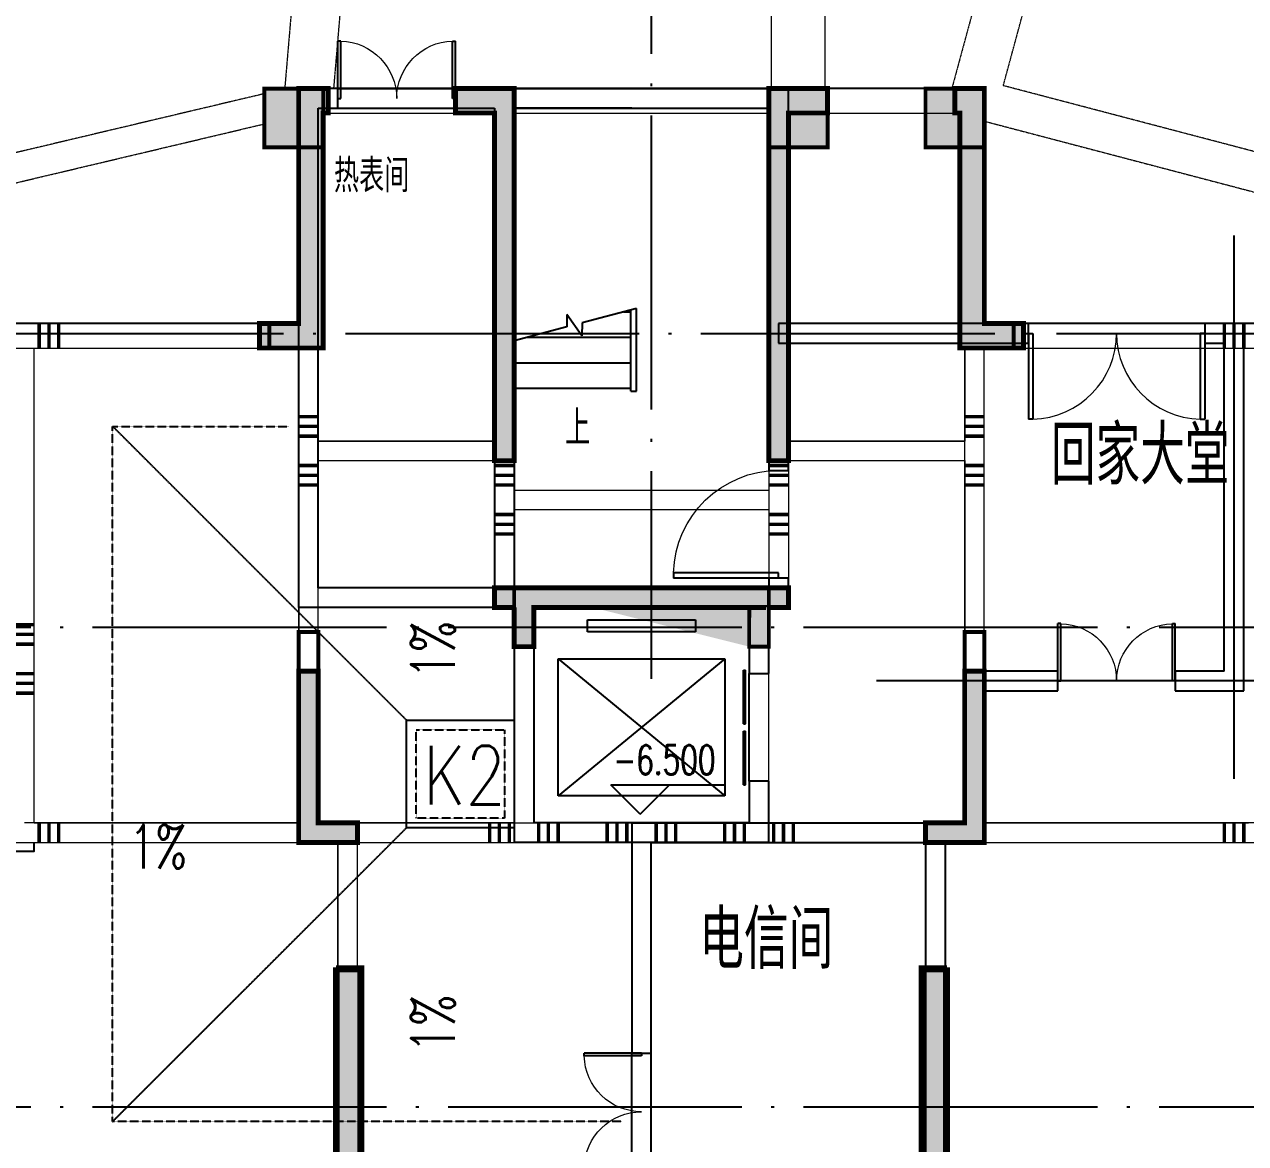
# Model space of a CAD drawing. Extents: x 290727 to 13733020, y 1731457 to 3643100.
# Drawn here: x 552612 to 565080, y 2174205 to 2185635 of the extents above; entities that cross this region are included whole.
import ezdxf

# ---------------------------------------------------------------- set-up
doc = ezdxf.new("R2010")
doc.units = 0
doc.header["$LTSCALE"] = 10
for name, pattern in [('DASH', [0.35, 0.25, -0.1]), ('DASHED', [0.75, 0.5, -0.25]), ('DOTE', [2.4200000000000004, 2, -0.2, 0.02, -0.2]), ('线型3', [500, 300, -200])]:
    doc.linetypes.add(name, pattern=pattern)
doc.layers.get('0').update_dxf_attribs({"linetype": 'CONTINUOUS'})
for name, color, linetype in [('AXIS', 3, 'CONTINUOUS'), ('BEAM_CON', 4, 'CONTINUOUS'), ('BEAM_CONT', 4, 'CONTINUOUS'), ('BEAM_DASH', 144, 'DASHED'), ('BEAM_SE', 144, 'DASHED'), ('COLU', 2, 'CONTINUOUS'), ('COLUMN', 9, 'CONTINUOUS'), ('DIM_ELEV', 3, 'CONTINUOUS'), ('DIM_SYMB', 3, 'CONTINUOUS'), ('DOTE', 8, 'DOTE'), ('EVTR', 2, 'CONTINUOUS'), ('pl', 7, 'CONTINUOUS'), ('PUB_HATCH', 8, 'CONTINUOUS'), ('PUB_TEXT', 7, 'CONTINUOUS'), ('STAIR', 2, 'CONTINUOUS'), ('WALL', 255, 'CONTINUOUS'), ('WINDOW', 4, 'CONTINUOUS'), ('作业图', 4, 'CONTINUOUS'), ('文字', 4, 'CONTINUOUS'), ('集水坑', 181, 'DASH')]:
    doc.layers.add(name, color=color, linetype=linetype)
for name, color, linetype, lineweight in [('S_ConcWall', 8, 'CONTINUOUS', 35), ('S_DoorDash', 174, '线型3', 18), ('S_Hole', 9, 'CONTINUOUS', 18), ('S_SubBeamHoop', 1, 'CONTINUOUS', 40)]:
    doc.layers.add(name, color=color, linetype=linetype, lineweight=lineweight)
doc.layers.get('0').off()
doc.styles.add('_HZTXT', font='simplex.shx', dxfattribs={"width": 0.8, "bigfont": 'HZTXT.shx'})
doc.styles.add('_TCH_DIM', font='SIMPLEX', dxfattribs={"bigfont": 'GBCBIG'})
doc.styles.add('HNSJY', font='HNSJY-07', dxfattribs={"width": 0.8, "bigfont": 'HNSJY-HZ'})

# ---------------------------------------------------------------- blocks, each defined once
blk = doc.blocks.new('A$C55C93FC2')
at = {"layer": 'DOTE', "linetype": 'DOTE', "ltscale": 150}
for p, q in [((74084.13467079919, 127235.4713699026), (74084.13467079919, 52513.62335554417)), ((10299.45606850734, 53042.35001869965), (252290.8196143163, 53042.35001869965)), ((10299.45606850734, 48142.35001869965), (252290.8196143163, 48142.35001869965))]:
    blk.add_line(p, q, dxfattribs=at)
blk = doc.blocks.new('A$C682E2834')
h = blk.add_hatch(color=0)
h.dxf.hatch_style = 1
h.paths.add_polyline_path([(30400.23085716739, 7899.570863577392), (30600.24778824602, 7899.58779752336), (30600.28163841716, 7499.763246389892), (30800.28163841716, 7499.782777639892), (30800.23085716716, 7899.561097952392), (32999.96913841716, 7899.459535452392), (33000.16445091716, 7499.571840139892), (33200.16445091716, 7499.638246389892), (33200.05505534937, 7899.587791461672), (33200.00038841716, 7899.570863577392), (33200.00038841739, 8099.440454095457), (30600.23085716739, 8099.570863577392), (30400.23085716739, 8099.570863577392)])
edge = h.paths.add_edge_path(flags=16)
edge.add_line((11799.89296654239, 7900.001527639892), (11799.80312279216, 7500.223207327392))
h.paths.add_polyline_path([(9600.016013417393, 7900.001527639892), (11799.89296654239, 7900.001527639892)], flags=17)
h.paths.add_polyline_path([(21424.87343529216, 250.0015276398917), (21599.87343529216, 250.0020159211417), (21599.87343529216, 0.002015921141719446), (21174.87343529216, 0.001527639891719446), (20999.87343529216, 0.002015921141719446), (20999.87343529216, 250.0020159211417), (21174.87343529216, 250.0015276398917), (21175.03163841716, 2150.010804983642), (21425.03163841716, 2149.991273733642)])
h.paths.add_polyline_path([(42349.82460716716, 2149.023988577392), (42599.82460716716, 2149.014222952392), (42599.74648216716, 0.0005510773917194456), (42199.74648216716, 0.002015921141719446), (42199.74648216716, 250.0020159211417), (42349.74648216716, 250.0015276398917)])
h.paths.add_polyline_path([(42599.90663841716, 3549.014222952392), (42349.90663841716, 3549.025941702392), (42350.00429466716, 5450.001527639892), (42200.00038841716, 5450.001527639892), (42200.00038841716, 5700.001527639892), (42600.00038841716, 5700.001527639892)])
h.paths.add_polyline_path([(40700.23085716716, 10549.10113701489), (40700.24257591716, 10799.10113701489), (41300.23866966716, 10799.07574638989), (41300.16054466716, 8649.073793264892), (41050.16054466716, 8649.083558889892), (41050.24257591716, 10549.08648857739)])
h.paths.add_polyline_path([(39150.00038841716, 5450.001527639892), (39150.00038841716, 5700.001527639892), (41050.00038841716, 5700.001527639892), (41050.00038841716, 6099.077699514892), (41300.00038841716, 6099.077699514892), (41300.00038841716, 5450.001527639892)])
h.paths.add_polyline_path([(35100.33632591716, 12949.37848076489), (35100.34804466716, 13199.37848076489), (35400.34023216716, 13199.34918388989), (35400.23866966716, 10799.34625420239), (35800.24648216716, 10799.33160576489), (35800.22695091716, 10549.33160576489), (35150.23866966716, 10549.36383232739), (35150.34413841716, 12949.36090263989)])
h.paths.add_polyline_path([(28700.48085716716, 13199.59723076489), (28700.47695091716, 12949.59723076489), (28650.48281029216, 12949.60309013989), (28650.38124779216, 10549.60504326489), (28000.38124779216, 10549.60504326489), (28000.38124779216, 10799.60504326489), (28400.38124779216, 10799.60504326489), (28400.48281029216, 13199.60699638989)])
h.paths.add_polyline_path([(22750.16249779216, 8649.935121389892), (22500.16249779216, 8649.944887014892), (22500.23866966716, 10799.94586357739), (23100.24257591716, 10799.91754326489), (23100.23085716716, 10549.91754326489), (22750.23866966716, 10549.93414482739)])
h.paths.add_polyline_path([(24650.00234154216, 5700.001527639892), (24650.00234154216, 5450.001527639892), (22500.00234154216, 5450.001527639892), (22500.00234154216, 6049.940980764892), (22750.00234154216, 6049.940980764892), (22750.00234154216, 5700.001527639892)])
h.paths.add_polyline_path([(25699.81679466716, 250.0010393586417), (25699.81679466716, 0.001039358641719446), (24799.74648216716, 0.001039358641719446), (24799.83046654216, 2149.837953421142), (25049.83046654216, 2149.827699514892), (25049.74648216716, 250.0010393586417)])
h.paths.add_polyline_path([(32024.28945091716, 0.001039358641719446), (31299.81679466716, 0.001039358641719446), (31299.81679466716, 250.0010393586417), (31774.35976341716, 250.0010393586417), (31774.89101341716, 2149.639711233642), (32024.89101341716, 2149.569398733642), (32024.35976341716, 250.0010393586417), (32499.81679466716, 250.0010393586417), (32499.81679466716, 0.001039358641719446)])
h.paths.add_polyline_path([(29000.14491966716, 5700.001527639892), (29000.14491966716, 5500.001527639892), (28400.14296654216, 5500.001527639892), (28400.22109154216, 7249.609926077392), (28600.22109154216, 7249.600160452392), (28600.14296654216, 5700.001527639892)])
h.paths.add_polyline_path([(34800.00038841716, 5500.001527639892), (34800.00038841716, 5700.001527639892), (35200.00038841716, 5700.001527639892), (35200.00038841716, 7249.351137014892), (35400.00038841716, 7249.351137014892), (35400.00038841716, 5500.001527639892)])
h.paths.add_polyline_path([(30000.47695091716, 12949.58355888989), (30000.48085716716, 13199.58160576489), (30600.48281029216, 13199.57184013989), (30600.32656029216, 9399.568910452392), (30400.33046654216, 9399.575746389892), (30400.48671654216, 12949.57574638989)])
h.paths.add_polyline_path([(33200.18398216716, 9399.449769827392), (33400.18007591716, 9399.442933889892), (33400.34023216716, 12949.44098076489), (33800.33632591716, 12949.41949638989), (33800.34804466716, 13199.41949638989), (33200.34023216716, 13199.44879326489)])
h.paths.add_polyline_path([(38099.74648216716, 0.001039358641719446), (38099.74648216716, 250.0010393586417), (38749.74648216716, 250.0010393586417), (38749.82460716716, 2149.190980764892), (38999.82460716716, 2149.181215139892), (38999.74648216716, 0.001039358641719446)])
h.paths.add_polyline_path([(35024.86366966716, 2149.365785452392), (34774.86366966716, 2149.374574514892), (34774.93788841716, 4199.375551077392), (35024.93788841716, 4199.365785452392)])
h.paths.add_polyline_path([(29025.00234154216, 2149.648500296142), (28775.00234154216, 2149.648500296142), (28775.00234154216, 4199.648012014892), (29025.00234154216, 4199.648012014892)])
h.paths.add_polyline_path([(1900.001609120285, 10800.00152763989), (1900.001609120285, 10550.00152763989), (1550.001609120285, 10550.00152763989), (1550.001609120285, 8650.001527639892), (1300.001609120285, 8650.001527639892), (1300.001609120285, 10800.00152763989)])
h.paths.add_polyline_path([(3450.00136497966, 5700.001527639892), (3450.00136497966, 5450.001527639892), (1300.001609120285, 5450.001527639892), (1300.001609120285, 6100.001527639892), (1550.001609120285, 6100.001527639892), (1550.001609120285, 5700.001527639892)])
h.paths.add_polyline_path([(20100.00234154216, 8650.001527639892), (19850.00234154216, 8650.001527639892), (19850.00234154216, 10550.00152763989), (19500.00234154216, 10550.00152763989), (19500.00234154216, 10800.00152763989), (20100.00234154216, 10800.00152763989)])
h.paths.add_polyline_path([(13899.85097435466, 12950.00152763989), (13899.85097435466, 13200.00152763989), (14199.85488060466, 13200.00152763989), (14199.85488060466, 10800.00152763989), (14599.85585716716, 10800.00152763989), (14599.85585716716, 10550.00152763989), (13949.85488060466, 10550.00152763989), (13949.85488060466, 12950.00152763989)])
h.paths.add_polyline_path([(7499.99745872966, 13200.00152763989), (7499.99745872966, 12950.00152763989), (7450.00136497966, 12950.00152763989), (7450.00136497966, 10550.00152763989), (6800.00136497966, 10550.00152763989), (6800.00136497966, 10800.00152763989), (7200.00136497966, 10800.00152763989), (7200.00136497966, 13200.00152763989)])
h.paths.add_polyline_path([(17950.00234154216, 5450.001527639892), (17950.00234154216, 5700.001527639892), (19850.00234154216, 5700.001527639892), (19850.00234154216, 6050.001527639892), (20100.00234154216, 6050.001527639892), (20100.00234154216, 5450.001527639892)])
h.paths.add_polyline_path([(16900.00234154216, 0.001039358641719446), (16900.00234154216, 250.0010393586417), (17550.00234154216, 250.0010393586417), (17550.00234154216, 2150.001039358642), (17800.00234154216, 2150.001039358642), (17800.00234154216, 0.001039358641719446)])
h.paths.add_polyline_path([(10575.42616966716, 0.001039358641719446), (10100.00136497966, 0.001039358641719446), (10100.00136497966, 250.0010393586417), (10575.42616966716, 250.0010393586417), (10575.00136497966, 2149.975160452392), (10825.00136497966, 2150.026918264892), (10825.42616966716, 250.0010393586417), (11300.00136497966, 250.0010393586417), (11300.00136497966, 0.001039358641719446)])
h.paths.add_polyline_path([(400.0016091202851, 5700.001527639892), (400.0016091202851, 5450.001527639892), (250.0016091202851, 5450.001527639892), (250.0016091202851, 3550.001527639892), (0.001609120285138488, 3550.001527639892), (0.001609120285138488, 5700.001527639892)])
h.paths.add_polyline_path([(400.0011208390351, 250.0020159211417), (400.0018532609101, 0.002015921141719446), (0.001609120285138488, 0.0005510773917194456), (0.001609120285138488, 2150.001039358642), (250.0016091202851, 2150.001039358642), (250.0016091202851, 250.0015276398917)])
h.paths.add_polyline_path([(13599.85488060466, 5500.001527639892), (13599.85488060466, 5700.001527639892), (13999.85488060466, 5700.001527639892), (13999.85488060466, 7250.001527639892), (14199.85488060466, 7250.001527639892), (14199.85488060466, 5500.001527639892)])
h.paths.add_polyline_path([(7800.00136497966, 5700.001527639892), (7800.00136497966, 5500.001527639892), (7200.00136497966, 5500.001527639892), (7200.00136497966, 7250.001527639892), (7400.00136497966, 7250.001527639892), (7400.00136497966, 5700.001527639892)])
h.paths.add_polyline_path([(12599.85097435466, 13200.00152763989), (12599.85097435466, 12950.00152763989), (12199.85488060466, 12950.00152763989), (12199.85488060466, 9400.001527639892), (11999.85488060466, 9400.001527639892), (11999.85488060466, 13200.00152763989)])
h.paths.add_polyline_path([(9200.001364979893, 9400.001527639892), (9200.001364979893, 12950.00152763989), (8799.99745872966, 12950.00152763989), (8799.99745872966, 13200.00152763989), (9400.00136497966, 13200.00152763989), (9400.001364979893, 9400.001527639892)])
h.paths.add_polyline_path([(4500.00136497966, 250.0010393586417), (4500.00136497966, 0.001039358641719446), (3600.00136497966, 0.001039358641719446), (3600.00136497966, 2150.001039358642), (3850.00136497966, 2150.001039358642), (3850.00136497966, 250.0010393586417)])
h.paths.add_polyline_path([(7825.00136497966, 2150.001039358642), (7575.00136497966, 2150.001039358642), (7575.00136497966, 4200.001527639892), (7825.00136497966, 4200.001527639892)])
h.paths.add_polyline_path([(13824.85683372966, 2150.001039358642), (13574.85683372966, 2150.001039358642), (13574.85683372966, 4200.001527639892), (13824.85683372966, 4200.001527639892)])
edge = h.paths.add_edge_path()
edge.add_line((11999.78554466739, 8100.001527639892), (12199.78554466739, 8100.001527639892))
edge.add_line((12199.78554466739, 8100.001527639892), (12199.78554466739, 7900.001527639892))
edge.add_line((12199.78554466739, 7900.001527639892), (11999.76861358853, 7900.01846158586))
edge.add_line((9400.016013417393, 8100.001527639892), (9200.016013417393, 8100.001527639892))
edge.add_line((9200.016013417393, 8100.001527639892), (9200.016013417393, 7900.001527639892))
edge.add_line((9200.016013417393, 7900.001527639892), (9400.032944496023, 7900.01846158586))
edge.add_line((9400.011129499879, 7900.018459738931), (9400.00136497966, 7500.188051077392))
edge.add_line((9400.00136497966, 7500.188051077392), (9600.00136497966, 7500.182191702392))
edge.add_line((9600.00136497966, 7500.182191702392), (9600.016013417393, 7900.001527639892))
edge.add_line((11999.87831810489, 8100.001527639892), (9400.016013417393, 8100.001527639892))
edge.add_line((11799.80312279216, 7500.223207327392), (11999.80312279239, 7500.193910452392))
edge.add_line((11999.80312279239, 7500.193910452392), (11999.76861358853, 7900.01846158586))
h = blk.add_hatch(color=0)
h.dxf.hatch_style = 1
h.paths.add_polyline_path([(9400.016013417393, 8100.001527639892), (9400.016013417393, 7900.001527639892), (9400.011129499879, 7900.018459738931), (9400.00136497966, 7500.188051077392), (9600.00136497966, 7500.182191702392), (9600.016013417393, 7900.001527639892), (11799.89296654239, 7900.001527639892), (11799.83440526435, 7500.223202744994), (11999.80312279239, 7500.193910452392), (11999.76861358853, 7900.01846158586), (12199.78554466739, 7900.01846158586), (12199.78554466739, 8100.001527639892)])
at = {"color": 0}
blk.add_lwpolyline([(9400.016013417393, 8100.001527639892), (9400.016013417393, 7900.001527639892), (9400.011129499879, 7900.018459738931), (9400.00136497966, 7500.188051077392), (9600.00136497966, 7500.182191702392), (9600.016013417393, 7900.001527639892), (11799.89296654239, 7900.001527639892), (11799.83440526435, 7500.223202744994), (11999.80312279239, 7500.193910452392), (11999.76861358853, 7900.01846158586), (12199.78554466739, 7900.01846158586), (12199.78554466739, 8100.001527639892), (9400.016013417393, 8100.001527639892)], dxfattribs=at)
at = {"layer": 'S_ConcWall', "color": 0, "lineweight": 35, "ltscale": 0.9999999776482582}
for p, q in [((7200.00136497966, 10800.00152763989), (7200.00136497966, 13200.00152763989)), ((7200.00136497966, 13200.00152763989), (7499.99745872966, 13200.00152763989)), ((7499.99745872966, 13200.00152763989), (7499.99745872966, 12950.00152763989)), ((8799.99745872966, 12950.00152763989), (8799.99745872966, 13200.00152763989)), ((8799.99745872966, 13200.00152763989), (9400.00136497966, 13200.00152763989)), ((9400.00136497966, 13200.00152763989), (9400.001364979893, 9400.001527639892)), ((11999.85488060466, 9400.001527639892), (11999.85488060466, 13200.00152763989)), ((11999.85488060466, 13200.00152763989), (12599.85097435466, 13200.00152763989)), ((12599.85097435466, 13200.00152763989), (12599.85097435466, 12950.00152763989)), ((13899.85097435466, 13200.00152763989), (14199.85488060466, 13200.00152763989)), ((13899.85097435466, 12950.00152763989), (13899.85097435466, 13200.00152763989)), ((14199.85488060466, 13200.00152763989), (14199.85488060466, 10800.00152763989)), ((7499.99745872966, 12950.00152763989), (7450.00136497966, 12950.00152763989)), ((7450.00136497966, 12950.00152763989), (7450.00136497966, 10550.00152763989)), ((9200.001364979893, 12950.00152763989), (8799.99745872966, 12950.00152763989)), ((9200.001364979893, 9400.001527639892), (9200.001364979893, 12950.00152763989)), ((12599.85097435466, 12950.00152763989), (12199.85488060466, 12950.00152763989)), ((12199.85488060466, 12950.00152763989), (12199.85488060466, 9400.001527639892)), ((13949.85488060466, 12950.00152763989), (13899.85097435466, 12950.00152763989)), ((13949.85488060466, 10550.00152763989), (13949.85488060466, 12950.00152763989)), ((6800.00136497966, 10550.00152763989), (6800.00136497966, 10800.00152763989)), ((6800.00136497966, 10800.00152763989), (7200.00136497966, 10800.00152763989)), ((14199.85488060466, 10800.00152763989), (14599.85585716716, 10800.00152763989)), ((14599.85585716716, 10800.00152763989), (14599.85585716716, 10550.00152763989)), ((7450.00136497966, 10550.00152763989), (6800.00136497966, 10550.00152763989)), ((14599.85585716716, 10550.00152763989), (13949.85488060466, 10550.00152763989)), ((9400.001364979893, 9400.001527639892), (9200.001364979893, 9400.001527639892)), ((12199.85488060466, 9400.001527639892), (11999.85488060466, 9400.001527639892)), ((7200.00136497966, 5500.001527639892), (7200.00136497966, 7250.001527639892)), ((7200.00136497966, 7250.001527639892), (7400.00136497966, 7250.001527639892)), ((7400.00136497966, 7250.001527639892), (7400.00136497966, 5700.001527639892)), ((13999.85488060466, 5700.001527639892), (13999.85488060466, 7250.001527639892)), ((13999.85488060466, 7250.001527639892), (14199.85488060466, 7250.001527639892)), ((14199.85488060466, 7250.001527639892), (14199.85488060466, 5500.001527639892)), ((7400.00136497966, 5700.001527639892), (7800.00136497966, 5700.001527639892)), ((7800.00136497966, 5700.001527639892), (7800.00136497966, 5500.001527639892)), ((13599.85488060466, 5700.001527639892), (13999.85488060466, 5700.001527639892)), ((13599.85488060466, 5500.001527639892), (13599.85488060466, 5700.001527639892)), ((7800.00136497966, 5500.001527639892), (7200.00136497966, 5500.001527639892)), ((14199.85488060466, 5500.001527639892), (13599.85488060466, 5500.001527639892)), ((7575.00136497966, 2150.001039358642), (7575.00136497966, 4200.001527639892)), ((7575.00136497966, 4200.001527639892), (7825.00136497966, 4200.001527639892)), ((7825.00136497966, 4200.001527639892), (7825.00136497966, 2150.001039358642)), ((13574.85683372966, 2150.001039358642), (13574.85683372966, 4200.001527639892)), ((13574.85683372966, 4200.001527639892), (13824.85683372966, 4200.001527639892)), ((13824.85683372966, 4200.001527639892), (13824.85683372966, 2150.001039358642))]:
    blk.add_line(p, q, dxfattribs=at)
blk = doc.blocks.new('A$C40B84A1C')
at = {"layer": 'DIM_SYMB'}
blk.add_lwpolyline([(524.9992847805845, 2010.002427915817, 0, 0, 0), (524.9992847805845, 2360.002427915817, 80.00000000000001, 0, 0), (524.9992847805845, 2660.002427915817, 0, 0, 0)], format="xyseb", dxfattribs=at)
at = {"layer": 'STAIR'}
for p, q in [((438.5792148037509, 2893.716320452927), (438.1434868294988, 2767.04942324695)), ((592.0967112718148, 2672.85749478487), (438.5792148037509, 2893.716320452927)), ((1149.999284780585, 2955.168464685418), (592.5611019673217, 2807.856696046514)), ((1016.928506968921, 2920.002427915817), (1089.999284780585, 2920.002427915817)), ((1089.999284780585, 2110.002427915817), (1089.999284780585, 2939.312525155536)), ((1149.999284780585, 2140.002427915817), (1149.999284780584, 2955.168464685418)), ((1149.999284780585, 2110.002427915817), (1149.999284780584, 2955.168464685418)), ((438.1434868294988, 2767.04942324695), (-100.0007152194155, 2624.836391146216)), ((592.5611019673217, 2807.856696046514), (592.0967112718148, 2672.85749478487)), ((-100.0007152194156, 2140.002427915817), (-100.0007152194155, 2624.836391146216)), ((33.0700625922474, 2660.002427915817), (1089.999284780585, 2660.002427915816)), ((-100.0007152194155, 2400.002427915817), (1089.999284780585, 2400.002427915817)), ((-100.0007152194156, 2140.002427915817), (1089.999284780585, 2140.002427915817)), ((1089.999284780585, 2110.002427915817), (1149.999284780585, 2110.002427915817))]:
    blk.add_line(p, q, dxfattribs=at)
at = {"layer": 'PUB_TEXT', "style": '_TCH_DIM'}
blk.add_text('上', height=357.4468085106383, dxfattribs=at).set_placement((420.7439656316483, 1555.002427915817))
blk = doc.blocks.new('$DorLib2D$00000127')
at = {"color": 0, "linetype": 'Continuous'}
for p, q in [((-0.0333333333328483, 0.79489831543669, -93.75), (-0.5333333333328483, 0.79489831543669, -93.75)), ((-0.5333333333328483, 0.79489831543669, -93.75), (-0.5333333333328483, 0.6904056441872441, -93.75)), ((-0.0333333333328483, 0.79489831543669, -93.75), (-0.0333333333328483, 0.6904056441872441, -93.75)), ((0.0333333333328483, 0.79489831543669, -93.75), (0.0333333333328483, 0.6904056441872441, -93.75)), ((0.5333333333328483, 0.79489831543669, -93.75), (0.0333333333328483, 0.79489831543669, -93.75)), ((0.5333333333328483, 0.79489831543669, -93.75), (0.5333333333328483, 0.6904056441872441, -93.75)), ((-0.0333333333328483, 0.6904056441872441, -93.75), (-0.5333333333328483, 0.6904056441872441, -93.75)), ((0.5333333333328483, 0.6904056441872441, -93.75), (0.0333333333328483, 0.6904056441872441, -93.75)), ((0.5, 0.4999999999999787, -93.75), (-0.5, 0.4999999999999787, -93.75))]:
    blk.add_line(p, q, dxfattribs=at)
blk = doc.blocks.new('$DorLib2D$00000001')
for p, q in [((0.45, 0.975), (0.5000000000000002, 0.975)), ((0.45, 0), (0.45, 0.975)), ((0.5, 0), (0.5, 0.975)), ((0.5, 0), (0.45, 0))]:
    blk.add_line(p, q)
at = {"lineweight": 13}
blk.add_arc((0.475, 0), 0.975, 91.46928358135379, 180, dxfattribs=at)
blk = doc.blocks.new('$DorLib2D$00000002')
for p, q in [((-0.5, -1e-16), (-0.5000000000000007, 0.4875)), ((-0.4750000000000007, 0.4875), (-0.5000000000000007, 0.4875)), ((-0.475, 0), (-0.4750000000000007, 0.4875)), ((0.475, 0), (0.4750000000000007, 0.4875)), ((0.4750000000000007, 0.4875), (0.5000000000000007, 0.4875)), ((0.5, -1e-16), (0.5000000000000007, 0.4875)), ((-0.5, -1e-16), (-0.475, 0)), ((0.5, -1e-16), (0.475, 0))]:
    blk.add_line(p, q)
at = {"lineweight": 13}
for centre, start, end in [((-0.4875, 0), 0, 88.53071641864632), ((0.4875, 0), 91.46928358135372, 180)]:
    blk.add_arc(centre, 0.4875, start, end, dxfattribs=at)
blk = doc.blocks.new('_FZH')
blk.add_lwpolyline([(-0.5, -0.5), (0.5, -0.5), (0.5, 0.5), (-0.5, 0.5)], close=True)
at = {"layer": 'PUB_HATCH'}
blk.add_solid([(-0.5, -0.5), (0.5, -0.5), (-0.5, 0.5), (0.5, 0.5)], dxfattribs=at)
blk = doc.blocks.new('车库建筑作业图')
at = {"layer": 'DIM_ELEV'}
for p, q in [((558899.6722345379, 2177569.97796932), (558599.6722345379, 2177869.97796932)), ((558599.6722345379, 2177869.97796932), (559754.3327651384, 2177869.97796932)), ((558899.6722345379, 2177569.97796932), (559199.6722345379, 2177869.97796932))]:
    blk.add_line(p, q, dxfattribs=at)
at = {"layer": 'DOTE', "linetype": 'Continuous', "ltscale": 150}
for p, q in [((564962.3753989624, 2177929.787115035), (564962.3753989624, 2183479.787115035)), ((565962.3753989332, 2178929.787115047), (561312.3753989843, 2178929.787115003))]:
    blk.add_line(p, q, dxfattribs=at)
at = {"layer": 'DOTE', "ltscale": 150}
blk.add_line((548628.6311754757, 2182479.787115064), (594094.7238067095, 2182479.787115064), dxfattribs=at)
at = {"layer": 'EVTR'}
for p, q in [((558362.3753989089, 2179429.787114947), (558362.3753989089, 2179554.787114919)), ((558362.3753989089, 2179554.787114919), (559462.3753989219, 2179554.787114919)), ((559462.3753989219, 2179554.787114919), (559462.3753989219, 2179429.787114947)), ((559462.3753989219, 2179429.787114947), (558362.3753989089, 2179429.787114947)), ((558062.3753989293, 2179154.787114941), (559762.3753989293, 2179154.787114941)), ((558062.3753989293, 2177754.787114952), (558062.3753989293, 2179154.787114941)), ((558062.3753989293, 2179154.787114941), (559762.3753989293, 2177754.787114952)), ((559762.3753989293, 2179154.787114941), (558062.3753989293, 2177754.787114952)), ((559762.3753989293, 2179154.787114941), (559762.3753989293, 2177754.787114952)), ((559762.3753989293, 2177754.787114952), (558062.3753989293, 2177754.787114952))]:
    blk.add_line(p, q, dxfattribs=at)
at = {"layer": 'WALL'}
for p, q in [((555812.4760859135, 2184979.787114998), (555412.3753989042, 2184979.787115)), ((555412.3753989042, 2179679.787114967), (555412.3753989042, 2184979.787115)), ((555812.4760859126, 2184779.787114998), (555812.4760859135, 2184979.787114998)), ((557512.3753989079, 2184979.78711499), (557012.4760859135, 2184979.787114992)), ((557012.4760859135, 2184979.787114992), (557012.4760859126, 2184779.787114992)), ((557512.3753989079, 2184979.78711499), (560412.3753989075, 2184979.787114976)), ((560412.3753989075, 2181079.787114962), (560412.3753989075, 2184979.787114976)), ((555612.3753989042, 2184779.787114999), (555812.4760859126, 2184779.787114998)), ((555612.3753989042, 2179879.787114967), (555612.3753989042, 2184779.787114999)), ((557012.4760859126, 2184779.787114992), (557412.3753989075, 2184779.78711499)), ((557412.3753989075, 2184779.78711499), (557412.3753989075, 2179879.787114967)), ((557612.3753989075, 2184779.787114989), (557612.3753989075, 2179879.787114967)), ((557612.3753989075, 2184779.787114989), (560212.3753989075, 2184779.787114977)), ((560212.3753989075, 2184779.787114977), (560212.3753989075, 2181079.787114962)), ((560212.3753989075, 2181079.787114962), (560412.3753989075, 2181079.787114962)), ((560412.3753989075, 2179979.787114962), (560212.3753989075, 2179979.787114962)), ((560212.3753989075, 2179979.787114962), (560212.3753989075, 2179879.787114967)), ((560412.3753989075, 2179679.787114967), (560412.3753989075, 2179979.787114962)), ((557412.3753989075, 2179879.787114967), (555612.3753989042, 2179879.787114967)), ((557712.3753989075, 2179879.787114967), (557612.3753989075, 2179879.787114967)), ((560112.3753989075, 2179879.787114967), (557712.3753989075, 2179879.787114967)), ((560212.3753989075, 2179879.787114967), (560112.3753989075, 2179879.787114967)), ((557512.3753989075, 2179679.787114967), (555412.3753989042, 2179679.787114967)), ((557612.3753989075, 2179679.787114967), (557512.3753989075, 2179679.787114967)), ((557612.3753989075, 2179679.787114967), (557612.3753989075, 2177279.787114991)), ((557812.3753989075, 2179679.787114967), (557812.3753989075, 2177479.787114991)), ((560012.3753989075, 2179679.787114967), (557812.3753989075, 2179679.787114967)), ((560012.3753989075, 2179679.787114967), (560012.3753989075, 2179004.787114946)), ((560212.3753989075, 2179004.787114946), (560212.3753989075, 2179679.787114967)), ((560412.3753989075, 2179679.787114967), (560212.3753989075, 2179679.787114967)), ((560012.3753989075, 2179004.787114946), (560212.3753989075, 2179004.787114946)), ((560212.3753989075, 2177904.787114946), (560012.3753989075, 2177904.787114946)), ((560012.3753989075, 2177904.787114946), (560012.3753989075, 2177479.787114991)), ((560212.3753989075, 2177279.787114991), (560212.3753989075, 2177904.787114946)), ((560012.3753989075, 2177479.787114991), (557812.3753989075, 2177479.787114991)), ((560212.3753989075, 2177279.787114991), (557612.3753989075, 2177279.787114991))]:
    blk.add_line(p, q, dxfattribs=at)
at = {"layer": 'WALL', "linetype": 'Continuous'}
for p, q in [((562862.3753988647, 2182579.787115056), (560312.3753989246, 2182579.787115064)), ((560312.3753989246, 2182579.787115064), (560312.3753989246, 2182379.787115064)), ((562862.3753988647, 2182379.787115062), (562862.3753988647, 2182579.787115056)), ((565062.3753988937, 2182579.787115037), (564662.37539917, 2182579.787115046)), ((564662.37539917, 2182579.787115046), (564662.37539917, 2182379.787115072)), ((565062.3753988936, 2178829.787115129), (565062.3753988937, 2182579.787115037)), ((560312.3753989246, 2182379.787115064), (562862.3753988647, 2182379.787115062)), ((564662.37539917, 2182379.787115072), (564862.3753989624, 2182379.78711509)), ((564862.3753989624, 2179029.787115038), (564862.3753989624, 2182379.78711509)), ((563162.3753990176, 2179029.787115037), (562212.3753989525, 2179029.787115015)), ((562212.3753989525, 2179029.787115015), (562212.3753989968, 2177479.78711532)), ((563162.3753990196, 2178829.78711513), (563162.3753990176, 2179029.787115037)), ((564862.3753989624, 2179029.787115038), (564362.3753990176, 2179029.787115049)), ((564362.3753990176, 2179029.787115049), (564362.3753990196, 2178829.787115141)), ((562412.375398958, 2178829.787115104), (563162.3753990196, 2178829.78711513)), ((562412.375398958, 2178829.787115104), (562412.3753990025, 2177279.787114744)), ((564362.3753990196, 2178829.787115141), (565062.3753988936, 2178829.787115129)), ((558812.3753989257, 2177479.787115037), (558812.3753989149, 2175129.807270813)), ((558812.3753989257, 2177479.787115037), (561912.2306235312, 2177479.787115064)), ((561912.2306235324, 2177479.787115042), (562212.3753989968, 2177479.78711532)), ((559012.3753989455, 2175129.807270813), (559012.3753989702, 2177279.787115035)), ((559012.3753989702, 2177279.787115035), (561812.2306234908, 2177279.787115035)), ((561812.2306234908, 2177279.787115035), (561812.2306234908, 2171979.787115075)), ((562012.2306235351, 2177279.78711475), (562012.2306235351, 2171779.787114991)), ((562012.2306235351, 2177279.78711475), (562412.3753990025, 2177279.787114744)), ((558812.3753989149, 2175129.807270813), (559012.3753989455, 2175129.807270813))]:
    blk.add_line(p, q, dxfattribs=at)
at = {"layer": 'WINDOW'}
for p, q in [((555812.4760859135, 2184979.787114998), (557012.4760859135, 2184979.787114992)), ((555812.4760859126, 2184779.787114998), (557012.4760859126, 2184779.787114992))]:
    blk.add_line(p, q, dxfattribs=at)
at = {"layer": 'WINDOW', "linetype": 'Continuous'}
for p, q in [((558812.3753989455, 2173929.807270899), (558812.3753989455, 2175129.807270899)), ((559012.3753989455, 2173929.807270899), (559012.3753989455, 2175129.807270899))]:
    blk.add_line(p, q, dxfattribs=at)
at = {"layer": 'WINDOW'}
blk.add_lwpolyline([(558812.3752966842, 2184779.782435953), (557612.3747916106, 2184779.782435953)], dxfattribs=at)
at = {"layer": '集水坑'}
for p, q in [((553512.3753989246, 2181529.784324932), (556512.3753989246, 2178529.784324932)), ((553512.3753989246, 2174429.784324932), (556512.3753989246, 2177429.784324932))]:
    blk.add_line(p, q, dxfattribs=at)
at = {"layer": '集水坑', "flags": 128}
blk.add_lwpolyline([(558712.3753989455, 2174429.784324932), (553512.3753989246, 2174429.784324932), (553512.3753989246, 2181529.784324932), (555312.3753989213, 2181529.784324932)], dxfattribs=at)
at = {"layer": '集水坑', "linetype": 'ByBlock'}
blk.add_lwpolyline([(556512.3753989246, 2178529.784324932), (557612.3753989246, 2178529.784324932), (557612.3753989246, 2177429.784324932), (556512.3753989246, 2177429.784324932)], close=True, dxfattribs=at)
at = {"layer": '集水坑', "linetype": 'DASH'}
blk.add_lwpolyline([(556612.3753989246, 2178429.784324932), (557512.3753989246, 2178429.784324932), (557512.3753989246, 2177529.784324932), (556612.3753989246, 2177529.784324932)], close=True, dxfattribs=at)
at = {"color": 8}
blk.add_blockref('A$C682E2834', (548212.4824323651, 2171779.785587673), dxfattribs=at)
blk.add_blockref('A$C40B84A1C', (557712.3753989075, 2179779.786882554))
at = {"layer": 'COLUMN', "linetype": 'Continuous', "rotation": 270}
for p, xscale, yscale, zscale in [((555362.495485613, 2184679.849867946), 600.0544201955199, 599.972066358896, 599.972066358896), ((560512.2142661124, 2184679.822657849), 600, 600, 600), ((562112.5094524336, 2184679.822657849), 600, 600, 600)]:
    blk.add_blockref('_FZH', p, dxfattribs=dict(at, xscale=xscale, yscale=yscale, zscale=zscale))
at = {"layer": 'WINDOW'}
for name, p, xscale, yscale, zscale, rotation in [('$DorLib2D$00000002', (556412.476085913, 2184879.787114996), -1200, 1200, -1200, 359.9999999997198), ('$DorLib2D$00000001', (560312.3753989075, 2180529.787114962), -1100, 1100, 1100, 90), ('$DorLib2D$00000127', (560112.3753989075, 2178454.787114946), -1100, 200, 1100, 90)]:
    blk.add_blockref(name, p, dxfattribs=dict(at, xscale=xscale, yscale=yscale, zscale=zscale, rotation=rotation))
at = {"layer": 'WINDOW', "linetype": 'Continuous'}
for p, xscale, yscale, zscale, rotation in [((563762.3753989452, 2182479.787115064), 1800, 1800, 1800, 180), ((563762.3753989452, 2178929.787115051), -1200, 1200, -1200, 5.336085289176776e-10), ((558912.3753989455, 2174529.807270899), -1200, 1200, -1200, 90)]:
    blk.add_blockref('$DorLib2D$00000002', p, dxfattribs=dict(at, xscale=xscale, yscale=yscale, zscale=zscale, rotation=rotation))
at = {"layer": '文字', "linetype": 'Continuous'}
blk.add_blockref('A$C55C93FC2', (484928.2411151752, 2126437.437102827), dxfattribs=at)
at = {"layer": 'PUB_TEXT'}
for s, height, style, width, p in [('热表间', 337.5886524822695, 'HNSJY', 0.8, (555772.2061833367, 2183920.731404386)), ('-6.500', 297.5, '_TCH_DIM', 0.7058823529411765, (558624.3327651384, 2177974.97796932)), ('1%%%', 446.25, '_TCH_DIM', 0.7058823529411765, (553678.7949704851, 2177014.572581657))]:
    blk.add_text(s, height=height, dxfattribs=dict(at, style=style, width=width)).set_placement(p)
at = {"layer": 'PUB_TEXT', "style": '_TCH_DIM', "width": 0.7058823529411765}
for rotation, p in [(89.99999999680627, (557004.8753989399, 2178950.786260835)), (90.00000000222022, (557004.8753989628, 2175132.897190374))]:
    blk.add_text('1%%%', height=446.25, rotation=rotation, dxfattribs=at).set_placement(p)
at = {"layer": '文字', "linetype": 'Continuous', "style": 'HNSJY', "width": 0.8}
for s, p in [('回家大堂', (563091.4673379716, 2180934.782889432)), ('电信间', (559501.4608766511, 2175988.576060582))]:
    blk.add_text(s, height=599.9999999999998, dxfattribs=at).set_placement(p)
at = {"layer": '集水坑', "style": '_HZTXT', "width": 0.8}
blk.add_text('K2', height=600, dxfattribs=at).set_placement((556682.9948631432, 2177666.922040748))
blk = doc.blocks.new('9-l')
at = {"layer": 'AXIS', "color": 0}
blk.add_lwpolyline([(807166.1031060573, -907268.0081314961), (807166.1031060573, -907357.6516939829), (807688.5536244283, -907357.6516939829), (807729.9254622441, -907410.2398514877), (807767.3768738341, -907357.6516939829), (808218.656741959, -907357.6516939829), (808218.656741959, -907268.0071549336)], dxfattribs=at)
at = {"layer": 'BEAM_CON', "color": 0, "lineweight": 18, "ltscale": 0.9999999776482582}
for p, q in [((813118.6423375343, -899818.0076428), (815718.4958531593, -899818.0076428)), ((807318.6423375343, -901968.0076428), (808118.6423375343, -901968.0076428)), ((808118.6423375343, -901968.0076428), (810518.6423375343, -901968.0076428)), ((818318.4968297218, -901968.0076428), (820718.6433140968, -901968.0076428)), ((807318.6423375343, -902218.0076428), (808118.6423375343, -902218.0076428)), ((812918.6423375343, -903368.0076428), (812918.6423375343, -904668.0076428)), ((815918.5009308008, -903367.9695586577), (815918.5339386133, -904667.9695582386)), ((813118.6423375343, -903668.0076428), (815718.4958531593, -903668.0076428)), ((815518.1579625343, -907068.0076428), (815518.4440953468, -904867.7859631125)), ((813318.1931187843, -907068.0076428), (813318.6423375343, -905267.8269787375)), ((813218.1931187843, -907068.0076428), (814418.6423375343, -907068.0076428)), ((814418.6423375343, -907068.0076428), (815618.1579625343, -907068.0076428))]:
    blk.add_line(p, q, dxfattribs=at)
at = {"layer": 'BEAM_SE', "color": 0, "lineweight": 18, "ltscale": 0.9999999776482582}
for p, q in [((813118.6423375343, -899568.0076428), (815718.4958531593, -899568.0076428)), ((808118.6423375343, -902218.0076428), (810518.6423375343, -902218.0076428)), ((808218.6423375343, -907068.0076428), (808218.6423375343, -902218.0076428)), ((810918.6423375343, -905518.0076428), (810918.6423375343, -902218.0076428)), ((811118.6423375343, -905518.0076428), (811118.6423375343, -902218.0076428)), ((817718.4958531593, -905518.0076428), (817718.4958531593, -902218.0076428)), ((817918.4958531593, -905518.0076428), (817918.4958531593, -902218.0076428)), ((818318.4968297218, -902218.0076428), (820718.6433140968, -902218.0076428)), ((811118.6423375343, -903168.0076428), (812918.6423375343, -903168.0076428)), ((815918.4958531593, -903168.0076428), (817718.4958531593, -903168.0076428)), ((811118.6423375343, -903368.0076428), (812918.6423375343, -903368.0076428)), ((813118.6423375343, -903368.0076428), (813118.6423375343, -904668.0076428)), ((815718.5009308653, -903367.9746367827), (815718.5339386777, -904667.9746363637)), ((815918.4958531593, -903368.0076428), (817718.4958531593, -903368.0076428)), ((813118.6423375343, -903868.0076428), (815718.4958531593, -903868.0076428)), ((815718.1579625343, -907068.0076428), (815718.4440953468, -904867.8152599875)), ((813118.1931187843, -907068.0076428), (813118.6423375343, -905267.8211193625)), ((808218.6423375343, -907068.0076428), (810918.6423375343, -907068.0076428)), ((811518.6423375343, -907068.0076428), (813218.1931187843, -907068.0076428)), ((815618.1579625343, -907068.0076428), (817318.4958531593, -907068.0076428)), ((817918.4958531593, -907068.0076428), (820618.6433140968, -907068.0076428)), ((807168.6423375343, -907268.0076428), (808118.6423375343, -907268.0076428)), ((808118.6423375343, -907268.0076428), (810918.6423375343, -907268.0076428)), ((811318.6423375343, -908568.0076428), (811318.6423375343, -907268.0076428)), ((811518.6423375343, -908568.0076428), (811518.6423375343, -907268.0076428)), ((811518.6423375343, -907268.0076428), (813218.1931187843, -907268.0076428)), ((813218.1931187843, -907268.0076428), (814318.6423375343, -907268.0076428)), ((814318.6423375343, -910618.0286388937), (814318.6423375343, -907268.0076428)), ((814518.6423375343, -907268.0076428), (815618.1579625343, -907268.0076428)), ((814518.6423375343, -910617.9876232687), (814518.6423375343, -907268.0076428)), ((815618.1579625343, -907268.0076428), (817318.4958531593, -907268.0076428)), ((817318.4978062843, -908568.0076428), (817318.4978062843, -907268.0076428)), ((817518.4978062843, -908568.0076428), (817518.4978062843, -907268.0076428)), ((817918.4958531593, -907268.0076428), (820718.6433140968, -907268.0076428))]:
    blk.add_line(p, q, dxfattribs=at)
at = {"layer": 'S_ConcWall', "color": 0, "lineweight": 35, "ltscale": 0.9999999776482582, "const_width": 50}
for points in [[(811218.6384312843, -899818.0076428), (811168.6423375343, -899818.0076428), (811168.6423375343, -902218.0076428), (810518.6423375343, -902218.0076428), (810518.6423375343, -901968.0076428), (810918.6423375343, -901968.0076428), (810918.6423375343, -899568.0076428), (811218.6384312843, -899568.0076428)], [(812918.6423375343, -899818.0076428), (812518.6384312843, -899818.0076428), (812518.6384312843, -899568.0076428), (813118.6423375343, -899568.0076428), (813118.6423375343, -903368.0076428), (812918.6423375343, -903368.0076428)], [(816318.4919469093, -899818.0076428), (815918.4958531593, -899818.0076428), (815918.4958531593, -903368.0076428), (815718.4958531593, -903368.0076428), (815718.4958531593, -899568.0076428), (816318.4919469093, -899568.0076428)], [(817618.4919469093, -899568.0076428), (817918.4958531593, -899568.0076428), (817918.4958531593, -901968.0076428), (818318.4968297218, -901968.0076428), (818318.4968297218, -902218.0076428), (817668.4958531593, -902218.0076428), (817668.4958531593, -899818.0076428), (817618.4919469093, -899818.0076428)], [(811518.6423375343, -907268.0076428), (810918.6423375343, -907268.0076428), (810918.6423375343, -905518.0076428), (811118.6423375343, -905518.0076428), (811118.6423375343, -907068.0076428), (811518.6423375343, -907068.0076428)], [(817318.4958531593, -907068.0076428), (817718.4958531593, -907068.0076428), (817718.4958531593, -905518.0076428), (817918.4958531593, -905518.0076428), (817918.4958531593, -907268.0076428), (817318.4958531593, -907268.0076428)], [(811293.6423375343, -910618.0081310812), (811293.6423375343, -908568.0076428), (811543.6423375343, -908568.0076428), (811543.6423375343, -910618.0081310812)], [(817293.4978062843, -910618.0081310812), (817293.4978062843, -908568.0076428), (817543.4978062843, -908568.0076428), (817543.4978062843, -910618.0081310812)]]:
    blk.add_lwpolyline(points, close=True, dxfattribs=at)
at = {"layer": 'S_ConcWall', "color": 0, "const_width": 50}
for points in [[(813118.6569859718, -904668.0076428), (812918.6569859718, -904668.0076428), (812918.6569859718, -904868.0076428), (813118.6739170507, -904867.990708854)], [(815718.5192906593, -904668.0076428), (815718.5192906593, -904668.0076428), (813118.6569859718, -904668.0076428)], [(815718.4265172218, -904668.0076428), (815918.4265172218, -904668.0076428), (815918.4265172218, -904868.0076428), (815718.409586143, -904867.990708854)], [(813118.6521020546, -904867.9907107009), (813118.6423375343, -905267.8211193625), (813318.6423375343, -905267.8269787375), (813318.6569859718, -904868.0076428), (815518.5339390968, -904868.0076428), (815518.4440953468, -904867.7859631125), (815518.4440953468, -904867.7859631125)], [(813318.6569859718, -904868.0076428), (815518.5339390968, -904868.0076428), (815518.4440953468, -904867.7859631125), (815718.4440953468, -904867.8152599875), (815718.409586143, -904867.990708854)]]:
    blk.add_lwpolyline(points, dxfattribs=at)
at = {"layer": 'S_DoorDash', "color": 0, "linetype": 'Continuous', "lineweight": 18, "ltscale": 0.9999999776482582}
for p, q in [((811218.6384312843, -899568.0076428), (812518.6384312843, -899568.0076428)), ((816318.4919469093, -899568.0076428), (817618.4919469093, -899568.0076428))]:
    blk.add_line(p, q, dxfattribs=at)
at = {"layer": 'S_DoorDash', "color": 0, "lineweight": 18, "ltscale": 0.9999999776482582}
for p, q in [((811218.6384312843, -899818.0076428), (812518.6384312843, -899818.0076428)), ((816318.4919469093, -899818.0076428), (817618.4919469093, -899818.0076428))]:
    blk.add_line(p, q, dxfattribs=at)
at = {"layer": 'S_Hole', "color": 0, "ltscale": 0.9999999776482582}
blk.add_lwpolyline([(813318.656741959, -907068.0071549336), (815518.172366959, -907068.0071549336), (815518.5483435215, -904868.0071549336), (813318.6713903965, -904868.0071549336), (813318.656741959, -907068.0071549336)], close=True, dxfattribs=at)
blk.add_lwpolyline([(813318.656741959, -907068.0071549336), (815518.172366959, -907068.0071549336), (815518.5483435215, -904868.0071549336), (813318.6713903965, -904868.0071549336), (813318.656741959, -907068.0071549336)], close=True, dxfattribs=at)
blk.add_lwpolyline([(813318.656741959, -907068.0071549336), (815518.172366959, -907068.0071549336), (815518.5483435215, -904868.0071549336), (813318.6713903965, -904868.0071549336), (813318.656741959, -907068.0071549336)], close=True, dxfattribs=at)
at = {"layer": 'S_SubBeamHoop', "color": 0, "linetype": 'Continuous', "ltscale": 0.9999999776482582, "const_width": 35}
for points in [[(808268.656741959, -901968.0071549336), (808268.656741959, -902218.0076428)], [(808368.656741959, -901968.0071549336), (808368.656741959, -902218.0076428)], [(808468.656741959, -901968.0071549336), (808468.656741959, -902218.0076428)], [(820368.6577185215, -901968.0071549336), (820368.6577185215, -902218.0076428)], [(820468.6577185215, -901968.0071549336), (820468.6577185215, -902218.0076428)], [(820568.6577185215, -901968.0071549336), (820568.6577185215, -902218.0076428)], [(810918.656741959, -902918.0071549336), (811118.656741959, -902918.0071549336)], [(817718.510257584, -902918.0071549336), (817918.510257584, -902918.0071549336)], [(810918.656741959, -903018.0071549336), (811118.656741959, -903018.0071549336)], [(817718.510257584, -903018.0071549336), (817918.510257584, -903018.0071549336)], [(810918.656741959, -903118.0071549336), (811118.656741959, -903118.0071549336)], [(817718.510257584, -903118.0071549336), (817918.510257584, -903118.0071549336)], [(810918.656741959, -903418.0071549336), (811118.656741959, -903418.0071549336)], [(812918.656741959, -903418.0071549336), (813118.656741959, -903418.0071549336)], [(815718.510257584, -903418.0071549336), (815918.510257584, -903418.0071549336)], [(817718.510257584, -903418.0071549336), (817918.510257584, -903418.0071549336)], [(810918.656741959, -903518.0071549336), (811118.656741959, -903518.0071549336)], [(812918.656741959, -903518.0071549336), (813118.656741959, -903518.0071549336)], [(815718.510257584, -903518.0071549336), (815918.510257584, -903518.0071549336)], [(817718.510257584, -903518.0071549336), (817918.510257584, -903518.0071549336)], [(810918.656741959, -903618.0071549336), (811118.656741959, -903618.0071549336)], [(812918.656741959, -903618.0071549336), (813118.656741959, -903618.0071549336)], [(815718.510257584, -903618.0071549336), (815918.510257584, -903618.0071549336)], [(817718.510257584, -903618.0071549336), (817918.510257584, -903618.0071549336)], [(812918.656741959, -903918.0071549336), (813118.656741959, -903918.0071549336)], [(815718.510257584, -903918.0071549336), (815918.510257584, -903918.0071549336)], [(812918.656741959, -904018.0071549336), (813118.656741959, -904018.0071549336)], [(815718.510257584, -904018.0071549336), (815918.510257584, -904018.0071549336)], [(812918.656741959, -904118.0071549336), (813118.656741959, -904118.0071549336)], [(815718.510257584, -904118.0071549336), (815918.510257584, -904118.0071549336)], [(808018.656741959, -905042.7473893086), (808218.656741959, -905042.7473893086)], [(808018.656741959, -905142.7473893086), (808218.656741959, -905142.7473893086)], [(808018.656741959, -905242.7473893086), (808218.656741959, -905242.7473893086)], [(808018.656741959, -905542.7473893086), (808218.656741959, -905542.7473893086)], [(808018.656741959, -905642.7473893086), (808218.656741959, -905642.7473893086)], [(808018.656741959, -905742.7473893086), (808218.656741959, -905742.7473893086)], [(808268.656741959, -907068.0071549336), (808268.656741959, -907268.0071549336)], [(808368.656741959, -907068.0071549336), (808368.656741959, -907268.0071549336)], [(808468.656741959, -907068.0071549336), (808468.656741959, -907268.0071549336)], [(812868.207523209, -907068.0071549336), (812868.207523209, -907268.0071549336)], [(812968.207523209, -907068.0071549336), (812968.207523209, -907268.0071549336)], [(813068.207523209, -907068.0071549336), (813068.207523209, -907268.0071549336)], [(813368.207523209, -907068.0071549336), (813368.207523209, -907268.0071549336)], [(813468.207523209, -907068.0071549336), (813468.207523209, -907268.0071549336)], [(813568.207523209, -907068.0071549336), (813568.207523209, -907268.0071549336)], [(814068.656741959, -907068.0071549336), (814068.656741959, -907268.0071549336)], [(814168.656741959, -907068.0071549336), (814168.656741959, -907268.0071549336)], [(814268.656741959, -907068.0071549336), (814268.656741959, -907268.0071549336)], [(814568.656741959, -907068.0071549336), (814568.656741959, -907268.0071549336)], [(814668.656741959, -907068.0071549336), (814668.656741959, -907268.0071549336)], [(814768.656741959, -907068.0071549336), (814768.656741959, -907268.0071549336)], [(815268.172366959, -907068.0071549336), (815268.172366959, -907268.0071549336)], [(815368.172366959, -907068.0071549336), (815368.172366959, -907268.0071549336)], [(815468.172366959, -907068.0071549336), (815468.172366959, -907268.0071549336)], [(815768.172366959, -907068.0071549336), (815768.172366959, -907268.0071549336)], [(815868.172366959, -907068.0071549336), (815868.172366959, -907268.0071549336)], [(815968.172366959, -907068.0071549336), (815968.172366959, -907268.0071549336)], [(820368.6577185215, -907068.0071549336), (820368.6577185215, -907268.0071549336)], [(820468.6577185215, -907068.0071549336), (820468.6577185215, -907268.0071549336)], [(820568.6577185215, -907068.0071549336), (820568.6577185215, -907268.0071549336)]]:
    blk.add_lwpolyline(points, dxfattribs=at)
blk = doc.blocks.new('梁图-10.22')
at = {"color": 0}
blk.add_lwpolyline([(-1562523.94397509, 216007.9509954005), (-1519924.18152568, 216006.4023284544), (-1519923.927563129, 221707.9519714625), (-1521223.862846908, 221707.951971415), (-1521223.647064366, 226807.0261883722), (-1527123.689281879, 226807.2966979705), (-1527123.689281879, 229207.2886416037), (-1534123.445140096, 229207.5848549898), (-1534123.546703756, 226807.5554870334), (-1548324.073070942, 226807.9519714084), (-1548324.073070942, 229207.9519713842), (-1555323.926586569, 229207.9519713842), (-1555323.926586569, 226807.9519714089), (-1561224.02611656, 226807.951971408), (-1561224.026116791, 221709.6041299873), (-1562523.955200552, 221709.604130046), (-1562523.955200764, 216009.6085496619)], dxfattribs=at)
at = {"layer": 'BEAM_CONT', "color": 0, "lineweight": 18}
for p, q in [((-1553724.354177306, 229207.9512505648), (-1555074.354177306, 229207.9512505648)), ((-1550524.479177306, 229207.9512505648), (-1553124.354177306, 229207.9512505648))]:
    blk.add_line(p, q, dxfattribs=at)
at = {"layer": 'BEAM_DASH', "color": 0, "lineweight": 18}
for p, q in [((-1555371.773929297, 230329.0911955927), (-1555466.776387074, 229207.9512505648)), ((-1554964.984492211, 229207.9512505648), (-1554873.560442191, 230286.8618052136)), ((-1550499.479177306, 230307.9705002466), (-1550499.479177306, 229207.9512505648)), ((-1549949.479177306, 229207.9512505648), (-1549949.479177306, 230307.9705002466)), ((-1548340.237581468, 230373.3988819094), (-1548656.26597097, 229207.9512505648)), ((-1548130.208072456, 229237.458576391), (-1547857.661527206, 230242.5541188964)), ((-1548924.354177306, 229207.9512505648), (-1549924.479177306, 229207.9512505648)), ((-1542688.956707957, 227807.8965630541), (-1548130.208072456, 229237.458576391)), ((-1555674.354177306, 229155.3349253382), (-1560824.479177306, 227933.2495207875)), ((-1555074.354177306, 228957.9512505583), (-1553724.354177306, 228957.9512505583)), ((-1553124.354177306, 229007.9512505583), (-1550524.479177306, 229007.9512505583)), ((-1549924.479177306, 228957.9512505583), (-1548924.354177306, 228957.9512505583)), ((-1560824.479177306, 227624.9190316917), (-1555674.354177306, 228847.0044362331)), ((-1548324.354177306, 228874.8912193924), (-1542824.479177306, 227429.9272117801)), ((-1558124.354177306, 226807.9512505592), (-1560624.354177306, 226807.9512505592)), ((-1555624.354177306, 226807.9512505592), (-1558124.354177306, 226807.9512505592)), ((-1545524.354177306, 226807.9512505592), (-1548024.479177306, 226807.9512505592)), ((-1558124.329177306, 226557.9512505583), (-1555624.354177306, 226557.9512505583)), ((-1558024.354177306, 221707.9512505573), (-1558024.354177306, 226557.9512505583)), ((-1555324.354177306, 226557.9512505583), (-1555324.354177306, 225507.9512505592)), ((-1555124.354177306, 225607.9512505573), (-1555124.354177306, 226557.9512505583)), ((-1548524.369802848, 226557.9512505583), (-1548524.468761182, 225607.9512505573)), ((-1548324.479177848, 225507.9408338922), (-1548324.369801762, 226557.9512505583)), ((-1548024.479177306, 226557.9512505583), (-1545524.379178556, 226557.9512505583)), ((-1553324.354177306, 225607.9512505573), (-1555124.354177306, 225607.9512505573)), ((-1548524.468761182, 225607.9512505573), (-1550324.479177306, 225607.9512505573)), ((-1555324.354177306, 225507.9512505592), (-1555324.354177306, 223657.9512505578)), ((-1548324.479177306, 223657.9512505578), (-1548324.479177306, 225507.9512505592)), ((-1555124.354177306, 225407.9512505592), (-1553324.354177306, 225407.9512505592)), ((-1555124.354177306, 223657.9512505578), (-1555124.354177306, 225407.9512505592)), ((-1550324.479177306, 225407.9512505592), (-1548524.479177306, 225407.9512505592)), ((-1548524.479177306, 225407.9512505592), (-1548524.479177306, 223657.9512505578)), ((-1553124.354174656, 223508.1617746023), (-1553124.768655913, 221707.9512505573)), ((-1552924.768650612, 221707.9512505573), (-1552924.354179957, 223508.1157265161)), ((-1550724.541675954, 223508.1786336014), (-1550724.837733115, 221707.9512505583)), ((-1550524.83773041, 221707.9512505573), (-1550524.541678658, 223508.1457425165)), ((-1555324.354177306, 221707.9512505573), (-1558124.325177307, 221707.9512505573)), ((-1553124.768655913, 221707.9512505573), (-1554724.354177306, 221707.9512505573)), ((-1551824.354177306, 221707.9512505583), (-1552924.768650612, 221707.9512505573)), ((-1550724.837733115, 221707.9512505583), (-1551824.354177306, 221707.9512505583)), ((-1548924.479177306, 221707.9512505583), (-1550524.83773041, 221707.9512505573)), ((-1545524.383178555, 221707.9512505573), (-1548324.479177306, 221707.9512505573)), ((-1558724.354177306, 221507.9512505592), (-1558124.354177306, 221507.9512505592)), ((-1558124.354177306, 221507.9512505592), (-1555324.354177306, 221507.9512505592)), ((-1554924.354177306, 221507.9512505592), (-1554924.354177306, 220232.9512505527)), ((-1554724.354177306, 221507.9512505592), (-1553024.791677306, 221507.9512505592)), ((-1554724.354177306, 220232.9512505527), (-1554724.354177306, 221507.9512505592)), ((-1553024.791677306, 221507.9512505592), (-1551924.354177306, 221507.9512505592)), ((-1551924.354177306, 221507.9512505592), (-1551924.354177306, 218157.9512505536)), ((-1551724.354177306, 221507.9512505592), (-1550624.854177306, 221507.9512505592)), ((-1551724.354177306, 218157.9512505541), (-1551724.354177306, 221507.9512505592)), ((-1550624.854177306, 221507.9512505592), (-1548924.479177306, 221507.9512505592)), ((-1548924.479177306, 221507.9512505592), (-1548924.479177306, 220232.9512505527)), ((-1548724.479177306, 220232.9512505527), (-1548724.479177306, 221507.9512505592)), ((-1548324.479177306, 221507.9512505592), (-1545524.354177306, 221507.9512505592))]:
    blk.add_line(p, q, dxfattribs=at)
at = {"layer": 'COLU', "color": 0, "const_width": 40}
for points in [[(-1555074.354177306, 229207.9512505555), (-1555674.354177306, 229207.951250555), (-1555674.354177306, 228607.9512505583), (-1555074.354177306, 228607.9512505583)], [(-1549924.479177306, 229207.951250555), (-1550524.479177306, 229207.9512505555), (-1550524.479177306, 228607.9512505583), (-1549924.479177306, 228607.9512505583)], [(-1548324.354177306, 229207.9512505555), (-1548924.354177306, 229207.9512505555), (-1548924.354177306, 228607.9512505583), (-1548324.354177306, 228607.9512505583)]]:
    blk.add_lwpolyline(points, close=True, dxfattribs=at)
at = {"layer": 'WALL', "color": 0, "const_width": 40}
for points in [[(-1553124.354177306, 225407.9512505592), (-1553124.354177306, 229207.9512505219), (-1553724.354177306, 229207.9512505219), (-1553724.354177306, 228957.9512505224), (-1553324.354177306, 228957.9512505219), (-1553324.354177306, 225407.9512505592)], [(-1552924.354177306, 223508.1387505592), (-1552924.354177306, 223907.9512505513), (-1550724.491683363, 223907.9512505513), (-1550724.541676524, 223508.1746933344), (-1550524.541678088, 223508.1496827835), (-1550524.466671248, 224107.9512505499), (-1553124.354177306, 224107.9512505499), (-1553124.354177306, 223508.1387505592)], [(-1554724.354177306, 221507.9512505592), (-1554724.354177306, 221707.9512505564), (-1555124.354177306, 221707.9512505564), (-1555124.354177306, 223657.9512505354), (-1555324.354177306, 223657.9512505354), (-1555324.354177306, 221507.9512505592)], [(-1548324.479177306, 221507.9512505592), (-1548324.479177306, 223657.9512505354), (-1548524.479177306, 223657.9512505354), (-1548524.479177306, 221707.9512505564), (-1548924.479177306, 221707.9512505564), (-1548924.479177306, 221507.9512505592)], [(-1554674.354177306, 218207.9512505541), (-1554674.354177306, 220232.9512505312), (-1554924.354177306, 220232.9512505312), (-1554924.354177306, 218207.9512505541)], [(-1548724.479177306, 218207.9512505541), (-1548724.479177306, 220232.9512505312), (-1548974.479177306, 220232.9512505312), (-1548974.479177306, 218207.9512505541)]]:
    blk.add_lwpolyline(points, close=True, dxfattribs=at)
for points in [[(-1555624.354177306, 226557.9512505797), (-1555074.354177306, 226557.9512505797), (-1555074.354177306, 228607.9512505583)], [(-1555324.354177306, 228607.9512505378), (-1555324.354177306, 226807.9512505592)], [(-1550524.479177306, 228607.9512505247), (-1550524.479177306, 225407.9512505592), (-1550324.479177306, 225407.9512505592)], [(-1550324.479177306, 225407.9512505913), (-1550324.479177306, 228607.9512505583)], [(-1548574.354177306, 228607.9512505378), (-1548574.354177306, 226557.9512505597), (-1548024.479177306, 226557.9512505597), (-1548024.479177306, 226807.9512505592), (-1548324.354177306, 226807.9512505592)], [(-1548324.354177306, 226807.9512505783), (-1548324.354177306, 228607.9512505583)], [(-1555324.354177306, 226807.9512505569), (-1555624.354177306, 226807.9512505569), (-1555624.354177306, 226557.9512505583)]]:
    blk.add_lwpolyline(points, dxfattribs=at)

msp = doc.modelspace()

# ---------------------------------------------------------------- block references
at = {"layer": 'pl', "color": 8, "linetype": 'ByBlock'}
msp.add_blockref('9-l', (-255506.618520458, 3084547.794756104, 0.04886699677190909), dxfattribs=at)
at = {"layer": '作业图', "color": 8, "linetype": 'ByBlock', "extrusion": (8.375082255434633e-20, 6.906956049514209e-07, 0.9999999999997616)}
msp.add_blockref('梁图-10.22', (2110736.317229423, 1955771.835862295, -0.471097132047975), dxfattribs=at)
at = {"layer": '作业图', "linetype": 'Continuous'}
msp.add_blockref('车库建筑作业图', (0, 0), dxfattribs=at)

doc.saveas('drawing.dxf')
